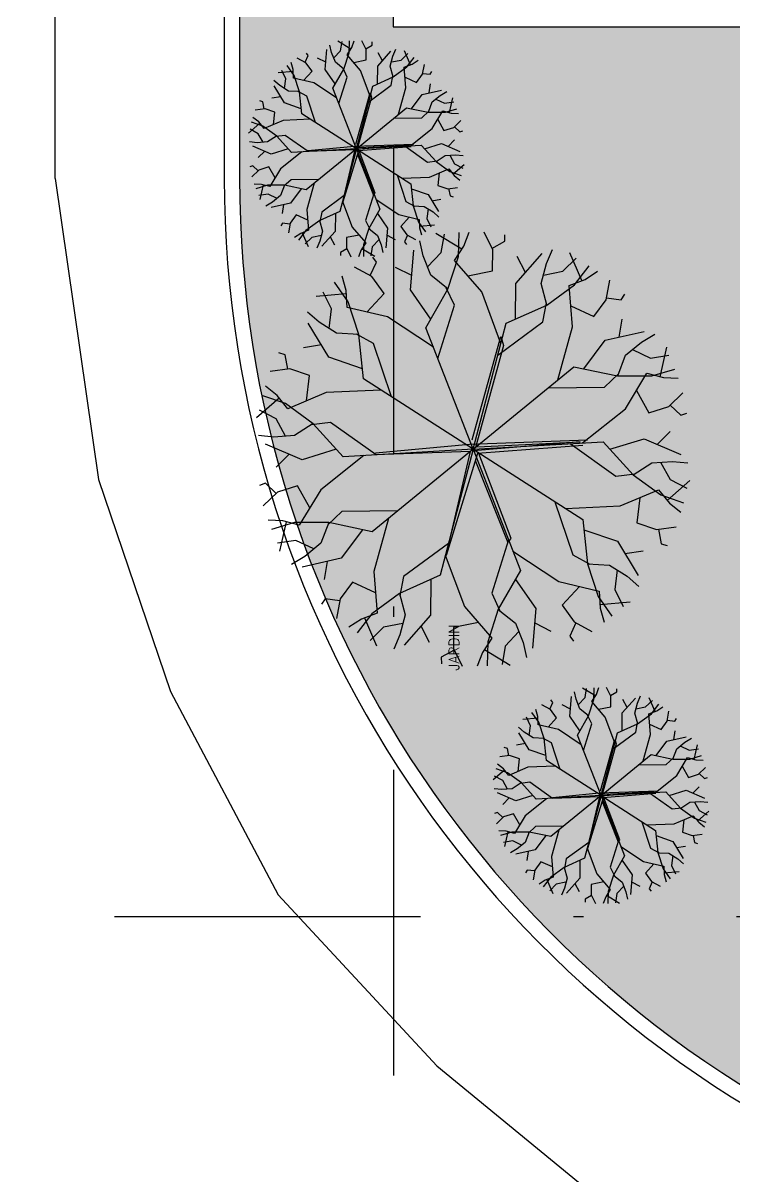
# Model space of a CAD drawing. Header units: millimetres. Extents: x -1615 to -538, y 177 to 397.
# Drawn here: x -815.88 to -808.91, y 243.44 to 254.74 of the extents above; entities that cross this region are included whole.
import ezdxf
from ezdxf.enums import TextEntityAlignment as Align

# ---------------------------------------------------------------- set-up
doc = ezdxf.new("R2010")
doc.units = ezdxf.units.MM
doc.linetypes.add('DASHDOT', pattern=[1, 0.5, -0.25, 0, -0.25])
for name, color, linetype in [('010', 6, 'Continuous'), ('7', 7, 'Continuous'), ('AUX', 8, 'Continuous'), ('EJES', 4, 'DASHDOT'), ('LOCALES', 2, 'Continuous'), ('MOB', 7, 'Continuous'), ('MUROS', 1, 'Continuous'), ('P-1', 1, 'Continuous')]:
    doc.layers.add(name, color=color, linetype=linetype)
doc.styles.add('ROMANS', font='ROMANS.shx')

# ---------------------------------------------------------------- blocks, each defined once
blk = doc.blocks.new('tree_pl01')
at = {"layer": '010'}
for p, q in [((-0.333, 1.709), (-0.405, 1.916)), ((-0.383, 1.766), (-0.201, 1.975)), ((-0.192, 1.794), (-0.272, 1.946)), ((-0.026, 1.814), (-0.039, 1.955)), ((0.397, 1.892), (0.417, 1.947)), ((0.478, 1.781), (0.603, 1.912)), ((-0.65, 1.67), (-0.625, 1.849)), ((-0.407, 1.786), (-0.492, 1.891)), ((-0.039, 1.625), (-0.026, 1.814)), ((0.182, 1.555), (0.038, 1.891)), ((0.49, 1.793), (0.397, 1.892)), ((0.742, 1.733), (0.735, 1.868)), ((0.757, 1.627), (0.82, 1.837)), ((-0.78, 1.712), (-0.796, 1.768)), ((-0.647, 1.687), (-0.78, 1.712)), ((-0.286, 1.687), (-0.407, 1.786)), ((-0.148, 1.454), (-0.333, 1.709)), ((-0.034, 1.707), (-0.192, 1.794)), ((0.13, 1.676), (0.248, 1.794)), ((0.42, 1.599), (0.478, 1.781)), ((0.782, 1.582), (0.742, 1.733)), ((0.75, 1.702), (1.02, 1.764)), ((0.921, 1.613), (0.946, 1.782)), ((-0.589, 1.488), (-0.65, 1.67)), ((-0.434, 1.336), (-0.286, 1.687)), ((-0.149, 1.456), (-0.039, 1.625)), ((0.623, 1.485), (0.42, 1.599)), ((0.757, 1.312), (0.757, 1.627)), ((0.998, 1.449), (0.921, 1.613)), ((1.067, 1.532), (1.14, 1.653)), ((-1.077, 1.4), (-1.17, 1.507)), ((-0.757, 1.313), (-1.07, 1.5)), ((-0.87, 1.38), (-0.843, 1.545)), ((-0.359, 1.515), (-0.589, 1.488)), ((0.086, 1.243), (0.182, 1.555)), ((0.456, 1.384), (0.782, 1.582)), ((0.946, 1.386), (1.067, 1.532)), ((1.083, 1.2), (1.164, 1.556)), ((-1.337, 1.152), (-1.313, 1.427)), ((-0.976, 1.24), (-1.077, 1.4)), ((-0.161, 1.297), (-0.138, 1.473)), ((0.154, 1.181), (-0.148, 1.454)), ((0.143, 0.991), (0.456, 1.384)), ((0.757, 1.313), (0.946, 1.386)), ((1.455, 1.346), (1.504, 1.378)), ((-1.199, 1.286), (-1.353, 1.362)), ((-1.02, 1.309), (-1.199, 1.286)), ((-0.651, 1.004), (-0.757, 1.313)), ((-0.456, 0.834), (-0.434, 1.336)), ((0.137, 0.879), (-0.161, 1.297)), ((0.654, 1.192), (0.776, 1.321)), ((0.841, 0.914), (0.757, 1.312)), ((1.112, 1.328), (1.277, 1.354)), ((1.472, 1.211), (1.455, 1.346)), ((-1.369, 1.153), (-1.499, 1.188)), ((-1.263, 1.135), (-1.444, 1.26)), ((-0.965, 1.038), (-0.976, 1.24)), ((0.086, -0.01), (0.154, 1.181)), ((0.649, 0.679), (0.654, 1.192)), ((0.822, 1.003), (1.083, 1.2)), ((1.302, 1.095), (1.455, 1.208)), ((1.455, 1.208), (1.634, 1.24)), ((-1.496, 0.917), (-1.582, 1.076)), ((-1.213, 1.145), (-1.369, 1.153)), ((-0.964, 1.038), (-1.263, 1.135)), ((-1.126, 0.773), (-1.213, 1.145)), ((-0.882, 0.903), (-0.967, 1.058)), ((1.399, 0.884), (1.302, 1.095)), ((1.641, 1.014), (1.715, 1.127)), ((-1.17, 0.963), (-1.341, 0.806)), ((-0.559, 0.994), (-0.964, 1.038)), ((0.086, -0.01), (-0.559, 0.994)), ((1.585, 0.868), (1.641, 1.014)), ((1.591, 0.919), (1.765, 1.052)), ((1.63, 0.984), (1.884, 0.876)), ((-1.627, 0.874), (-1.673, 0.91)), ((-1.504, 0.932), (-1.627, 0.874)), ((-1.341, 0.806), (-1.496, 0.917)), ((-0.396, 0.739), (-0.882, 0.903)), ((0.086, -0.01), (0.841, 0.914)), ((0.721, 0.766), (1.205, 0.9)), ((1.205, 0.9), (1.585, 0.868)), ((1.406, 0.665), (1.591, 0.919)), ((1.715, 0.812), (1.835, 0.934)), ((-0.849, 0.354), (-1.126, 0.773)), ((1.681, 0.634), (1.715, 0.812)), ((-1.504, 0.553), (-1.58, 0.702)), ((1.239, 0.293), (1.406, 0.665)), ((1.252, 0.628), (1.427, 0.661)), ((1.407, 0.666), (1.602, 0.614)), ((1.602, 0.614), (1.786, 0.66)), ((1.786, 0.66), (1.916, 0.716)), ((-1.373, 0.565), (-1.737, 0.532)), ((-1.106, 0.378), (-1.373, 0.565)), ((0.947, 0.216), (1.252, 0.628)), ((1.604, 0.382), (1.879, 0.623)), ((-1.684, 0.447), (-1.822, 0.479)), ((-1.508, 0.377), (-1.684, 0.447)), ((-1.026, 0.423), (-1.379, 0.221)), ((0.086, -0.01), (-1.026, 0.423)), ((1.703, 0.469), (1.851, 0.393)), ((-1.748, 0.094), (-1.891, 0.331)), ((-1.584, 0.407), (-1.716, 0.284)), ((-1.381, 0.22), (-1.508, 0.377)), ((1.277, 0.377), (1.604, 0.382)), ((-1.716, 0.284), (-1.885, 0.254)), ((-1.379, 0.221), (-1.679, 0.123)), ((-1.233, 0.16), (-1.394, 0.236)), ((-0.744, 0.314), (-1.233, 0.16)), ((0.086, -0.01), (1.239, 0.293)), ((1.055, 0.245), (1.526, 0.069)), ((1.925, 0.163), (1.99, 0.282)), ((1.99, 0.282), (2.049, 0.28)), ((-1.679, 0.123), (-1.898, 0.118)), ((-1.643, 0.161), (-1.775, 0.076)), ((-1.355, -0.088), (-1.643, 0.161)), ((1.673, -0.059), (1.719, 0.169)), ((1.719, 0.169), (1.91, 0.17)), ((1.91, 0.17), (2.073, 0.092)), ((-1.775, 0.076), (-1.901, 0.028)), ((-1.502, 0.039), (-1.548, -0.188)), ((1.526, 0.069), (1.814, -0.181)), ((-0.884, -0.264), (-1.355, -0.088)), ((0.086, -0.01), (-1.068, -0.313)), ((0.086, -0.01), (-0.67, -0.933)), ((0.086, -0.01), (0.017, -1.201)), ((0.019, -0.989), (0.1, -0.013)), ((0.063, -0.05), (0.019, -0.989)), ((0.086, -0.01), (1.197, -0.443)), ((0.086, -0.01), (0.73, -1.013)), ((1.814, -0.181), (1.946, -0.096)), ((1.946, -0.096), (2.072, -0.047)), ((-1.739, -0.19), (-1.902, -0.111)), ((-1.754, -0.182), (-1.819, -0.301)), ((-1.548, -0.188), (-1.739, -0.19)), ((0.915, -0.333), (1.404, -0.18)), ((1.404, -0.18), (1.565, -0.255)), ((1.55, -0.24), (1.85, -0.143)), ((1.85, -0.143), (2.069, -0.138)), ((1.919, -0.113), (2.062, -0.35)), ((-1.819, -0.301), (-1.878, -0.299)), ((-1.068, -0.313), (-1.235, -0.684)), ((-0.776, -0.236), (-1.081, -0.648)), ((1.197, -0.443), (1.55, -0.24)), ((1.552, -0.24), (1.679, -0.396)), ((1.755, -0.427), (1.887, -0.303)), ((1.887, -0.303), (2.056, -0.274)), ((-1.433, -0.402), (-1.708, -0.642)), ((-1.532, -0.489), (-1.68, -0.413)), ((-1.106, -0.397), (-1.433, -0.402)), ((1.02, -0.374), (1.297, -0.793)), ((1.277, -0.397), (1.544, -0.585)), ((1.679, -0.396), (1.855, -0.467)), ((1.855, -0.467), (1.993, -0.499)), ((1.544, -0.585), (1.908, -0.552)), ((1.675, -0.573), (1.751, -0.722)), ((-1.615, -0.68), (-1.745, -0.735)), ((-1.431, -0.633), (-1.615, -0.68)), ((-1.51, -0.653), (-1.544, -0.831)), ((-1.236, -0.685), (-1.431, -0.633)), ((-1.235, -0.684), (-1.42, -0.939)), ((-1.081, -0.648), (-1.256, -0.681)), ((-0.478, -0.699), (-0.483, -1.211)), ((-1.544, -0.831), (-1.664, -0.954)), ((-0.55, -0.786), (-1.034, -0.92)), ((0.567, -0.759), (1.053, -0.922)), ((1.297, -0.793), (1.384, -1.164)), ((1.341, -0.983), (1.512, -0.825)), ((1.512, -0.825), (1.667, -0.936)), ((-1.459, -1.004), (-1.713, -0.896)), ((-1.42, -0.939), (-1.594, -1.072)), ((-1.414, -0.888), (-1.47, -1.034)), ((-1.034, -0.92), (-1.414, -0.888)), ((-1.228, -0.904), (-1.131, -1.114)), ((-0.67, -0.933), (-0.586, -1.332)), ((0.034, -0.899), (0.332, -1.316)), ((0.627, -0.854), (0.605, -1.356)), ((1.053, -0.922), (1.138, -1.078)), ((1.667, -0.936), (1.753, -1.096)), ((1.675, -0.951), (1.798, -0.894)), ((1.798, -0.894), (1.844, -0.93)), ((-1.47, -1.034), (-1.544, -1.147)), ((-0.651, -1.023), (-0.912, -1.219)), ((0.028, -1.011), (-0.285, -1.404)), ((0.73, -1.013), (1.135, -1.057)), ((0.822, -1.023), (0.928, -1.332)), ((-1.131, -1.114), (-1.284, -1.228)), ((1.135, -1.057), (1.434, -1.154)), ((1.136, -1.058), (1.147, -1.259)), ((1.434, -1.154), (1.615, -1.279)), ((-1.284, -1.228), (-1.463, -1.26)), ((-1.301, -1.231), (-1.284, -1.365)), ((-0.912, -1.219), (-0.993, -1.576)), ((-0.483, -1.211), (-0.605, -1.341)), ((0.085, -1.262), (-0.011, -1.575)), ((0.017, -1.201), (0.319, -1.474)), ((1.147, -1.259), (1.248, -1.42)), ((1.384, -1.164), (1.54, -1.173)), ((1.508, -1.171), (1.484, -1.447)), ((1.54, -1.173), (1.67, -1.208)), ((-1.284, -1.365), (-1.333, -1.398)), ((-0.941, -1.348), (-1.106, -1.374)), ((-0.586, -1.333), (-0.775, -1.406)), ((-0.586, -1.332), (-0.586, -1.646)), ((0.332, -1.316), (0.309, -1.493)), ((0.605, -1.356), (0.457, -1.707)), ((0.928, -1.332), (1.241, -1.52)), ((1.191, -1.328), (1.37, -1.306)), ((1.37, -1.306), (1.524, -1.382)), ((-0.775, -1.406), (-0.896, -1.551)), ((-0.827, -1.468), (-0.75, -1.632)), ((-0.285, -1.404), (-0.611, -1.601)), ((0.32, -1.475), (0.21, -1.645)), ((0.319, -1.474), (0.504, -1.729)), ((1.041, -1.4), (1.014, -1.565)), ((1.248, -1.42), (1.341, -1.526)), ((-0.896, -1.551), (-0.969, -1.672)), ((-0.452, -1.505), (-0.249, -1.618)), ((-0.011, -1.575), (0.133, -1.911)), ((0.53, -1.535), (0.76, -1.508)), ((0.76, -1.508), (0.821, -1.689)), ((-0.75, -1.632), (-0.775, -1.802)), ((-0.586, -1.646), (-0.649, -1.856)), ((-0.611, -1.601), (-0.571, -1.753)), ((-0.249, -1.618), (-0.307, -1.8)), ((0.21, -1.645), (0.197, -1.834)), ((-0.579, -1.722), (-0.849, -1.784)), ((-0.571, -1.753), (-0.564, -1.887)), ((0.041, -1.696), (-0.077, -1.814)), ((0.205, -1.726), (0.363, -1.814)), ((0.554, -1.786), (0.372, -1.994)), ((0.457, -1.707), (0.578, -1.806)), ((0.504, -1.729), (0.576, -1.936)), ((0.821, -1.689), (0.796, -1.868)), ((0.818, -1.706), (0.951, -1.732)), ((0.951, -1.732), (0.967, -1.787)), ((-0.307, -1.8), (-0.432, -1.931)), ((-0.319, -1.813), (-0.226, -1.912)), ((0.197, -1.834), (0.21, -1.975)), ((0.363, -1.814), (0.443, -1.965)), ((0.578, -1.806), (0.663, -1.91)), ((-0.226, -1.912), (-0.246, -1.966))]:
    blk.add_line(p, q, dxfattribs=at)
for points in [[(0.119, 0.883), (0.038, 0.025), (0, -1.058)], [(0.05, -1.015), (0.125, -0.05), (1.059, 0.238), (0.107, 0.013), (0.138, 0.889)], [(0, 0), (-0.946, -0.263), (-0.864, -0.288), (0.069, -0.032)], [(0.194, -0.032), (0.939, -0.326), (0.902, -0.357), (0.125, -0.063)]]:
    blk.add_lwpolyline(points, dxfattribs=at)
blk = doc.blocks.new('HJSFLHSDGJHISDKGBGJKFAD')
at = {"layer": 'EJES', "color": 2, "ltscale": 6}
for p, q in [((1088.774, 285.731), (1088.774, 141.621)), ((1073.84, 168.39), (1165.042, 168.39))]:
    blk.add_line(p, q, dxfattribs=at)

msp = doc.modelspace()

# ---------------------------------------------------------------- hatches: boundary and pattern name
at = {"layer": 'MOB'}
h = msp.add_hatch(dxfattribs=at)
h.set_pattern_fill('AR-SAND', color=3, scale=0.03, style=0)
h.set_pattern_definition([(37.5, (-1402.8785, 253.7085), (-0.048001, 1.4682397), [0, -1.15824, 0, -1.2954, 0, -1.23825]), (7.5, (-1402.8785, 253.7085), (1.34857, 2.1504753), [0, -0.62484, 0, -1.04394, 0, -0.40005]), (327.5, (-1403.8158, 253.7085), (2.372977, 0.0043116), [0, -0.381, 0, -1.3716, 0, -1.7907]), (317.5, (-1403.8158, 253.7085), (2.2906694, 0.668788), [0, -0.1905, 0, -0.89916, 0, -1.0287])])
h.paths.add_polyline_path([(-758.837, 347.215), (-812.758, 335.518), (-812.758, 334.673), (-803.9, 334.673), (-803.9, 329.947), (-799.313, 325.307), (-782.89, 325.307), (-782.89, 328.837), (-770.72, 328.837), (-770.72, 325.456), (-758.098, 325.456), (-758.098, 303.87), (-760.597, 303.87), (-760.597, 297.006), (-760.508, 297.006), (-760.508, 296.905), (-758.397, 296.905), (-758.397, 296.975), (-757.997, 296.975), (-757.997, 296.575), (-758.097, 296.575), (-758.097, 283.471), (-757.975, 283.471), (-757.975, 283.071), (-758.375, 283.071), (-758.375, 283.155), (-760.375, 283.155), (-760.375, 283.044), (-760.597, 283.044), (-760.597, 279.854), (-760.455, 279.854), (-760.455, 279.705), (-746.972, 279.705), (-746.972, 272.855), (-749.274, 272.855), (-749.274, 265.205), (-745.307, 265.205), (-745.307, 253.28), (-736.306, 250.855), (-741.501, 261.951)])
h.paths.add_polyline_path([(-804.753, 325.526), (-813.904, 325.526), (-813.904, 323.04), (-804.753, 323.04, 1)])
h.paths.add_polyline_path([(-793.647, 300.355), (-811.904, 300.355, 0.414214), (-813.754, 298.505), (-813.754, 296.366, 0.414214), (-811.904, 294.516), (-809.75, 294.516), (-812.618, 297.384), (-810.638, 299.364), (-808.978, 297.704), (-806.998, 299.684), (-805.338, 298.024), (-803.678, 299.684), (-798.51, 294.516), (-796.147, 294.516), (-796.147, 296.613), (-796.208, 296.613), (-796.208, 297.013), (-795.808, 297.013), (-795.808, 296.905), (-793.688, 296.905), (-793.688, 297.074), (-793.647, 297.074)])
h.paths.add_polyline_path([(-803.388, 289.162), (-812.035, 289.162, 1), (-812.035, 285.962), (-803.388, 285.962, 1)])
h.paths.add_polyline_path([(-799.655, 280.258, 0.414214), (-800.005, 280.608), (-808.772, 280.608), (-808.772, 279.83), (-808.372, 279.83), (-808.372, 279.73), (-805.772, 279.73), (-805.772, 279.83), (-805.372, 279.83), (-805.372, 279.73), (-802.772, 279.73), (-802.772, 279.83), (-802.372, 279.83), (-802.372, 279.73), (-799.772, 279.73), (-799.772, 279.83), (-799.655, 279.83)], flags=17)
h.paths.add_polyline_path([(-808.722, 254.706), (-812.247, 254.706), (-812.247, 274.904), (-810.647, 274.904), (-810.647, 280.608), (-810.904, 280.608, 0.414214), (-813.754, 277.758), (-813.754, 253.219, 0.315329), (-806.85, 243.36), (-785.107, 237.258, 0.496821), (-778.947, 241.928), (-778.947, 245.98), (-808.722, 245.98)])
h.paths.add_polyline_path([(-753.647, 257.705), (-763.747, 257.705), (-763.747, 261.081), (-765.147, 261.081), (-765.147, 257.78, -1), (-770.297, 257.78), (-770.297, 261.081), (-772.147, 261.08), (-772.147, 257.774, 0.413999), (-767.725, 253.355), (-753.647, 253.355)], flags=17)
h.paths.add_polyline_path([(-754.727, 229.822, 0.978274), (-755.051, 228.667), (-737.051, 223.615), (-736.65, 225.175)])
h = msp.add_hatch(dxfattribs=at)
h.set_pattern_fill('GRASS', color=3, scale=0.05, style=0)
h.set_pattern_definition([(90, (-1505.3727, 255.352), (-0.898025, 0.898025), [0.238125, -1.557925]), (45, (-1505.3727, 255.352), (-0.8980256, 0.8980256), [0.238125, -1.031875]), (135, (-1505.3727, 255.352), (-0.8980256, -0.8980256), [0.238125, -1.031875])])
h.paths.add_polyline_path([(-758.837, 347.215), (-812.758, 335.518), (-812.758, 334.673), (-803.9, 334.673), (-803.9, 329.947), (-799.313, 325.307), (-782.89, 325.307), (-782.89, 328.837), (-770.72, 328.837), (-770.72, 325.456), (-758.098, 325.456), (-758.098, 303.87), (-760.597, 303.87), (-760.597, 297.006), (-760.508, 297.006), (-760.508, 296.905), (-758.397, 296.905), (-758.397, 296.975), (-757.997, 296.975), (-757.997, 296.575), (-758.097, 296.575), (-758.097, 283.471), (-757.975, 283.471), (-757.975, 283.071), (-758.375, 283.071), (-758.375, 283.155), (-760.375, 283.155), (-760.375, 283.044), (-760.597, 283.044), (-760.597, 279.854), (-760.455, 279.854), (-760.455, 279.705), (-746.972, 279.705), (-746.972, 272.855), (-749.274, 272.855), (-749.274, 265.205), (-745.307, 265.205), (-745.307, 253.28), (-736.306, 250.855), (-741.501, 261.951)])
h.paths.add_polyline_path([(-804.753, 325.526), (-813.904, 325.526), (-813.904, 323.04), (-804.753, 323.04, 1)])
h.paths.add_polyline_path([(-793.647, 300.355), (-811.904, 300.355, 0.414214), (-813.754, 298.505), (-813.754, 296.366, 0.414214), (-811.904, 294.516), (-809.75, 294.516), (-812.618, 297.384), (-810.638, 299.364), (-808.978, 297.704), (-806.998, 299.684), (-805.338, 298.024), (-803.678, 299.684), (-798.51, 294.516), (-796.147, 294.516), (-796.147, 296.613), (-796.208, 296.613), (-796.208, 297.013), (-795.808, 297.013), (-795.808, 296.905), (-793.688, 296.905), (-793.688, 297.074), (-793.647, 297.074)])
h.paths.add_polyline_path([(-803.388, 289.162), (-812.035, 289.162, 1), (-812.035, 285.962), (-803.388, 285.962, 1)])
h.paths.add_polyline_path([(-799.655, 280.258, 0.414214), (-800.005, 280.608), (-808.772, 280.608), (-808.772, 279.83), (-808.372, 279.83), (-808.372, 279.73), (-805.772, 279.73), (-805.772, 279.83), (-805.372, 279.83), (-805.372, 279.73), (-802.772, 279.73), (-802.772, 279.83), (-802.372, 279.83), (-802.372, 279.73), (-799.772, 279.73), (-799.772, 279.83), (-799.655, 279.83)], flags=17)
h.paths.add_polyline_path([(-808.722, 254.706), (-812.247, 254.706), (-812.247, 274.904), (-810.647, 274.904), (-810.647, 280.608), (-810.904, 280.608, 0.414214), (-813.754, 277.758), (-813.754, 253.219, 0.315329), (-806.85, 243.36), (-785.107, 237.258, 0.496821), (-778.947, 241.928), (-778.947, 245.98), (-808.722, 245.98)])
h.paths.add_polyline_path([(-753.647, 257.705), (-763.747, 257.705), (-763.747, 261.081), (-765.147, 261.081), (-765.147, 257.78, -1), (-770.297, 257.78), (-770.297, 261.081), (-772.147, 261.08), (-772.147, 257.774, 0.413999), (-767.725, 253.355), (-753.647, 253.355)], flags=17)
h.paths.add_polyline_path([(-754.727, 229.822, 0.978274), (-755.051, 228.667), (-737.051, 223.615), (-736.65, 225.175)])

# ---------------------------------------------------------------- linework, layer by layer
msp.add_line((-815.562, 253.219), (-815.562, 334.91))
at = {"layer": '7', "color": 7}
msp.add_lwpolyline([(-815.562, 253.219), (-815.138, 250.267), (-814.432, 248.188), (-813.376, 246.195), (-811.82, 244.515), (-810.211, 243.196), (-808.469, 242.011), (-807.344, 241.621)], dxfattribs=at)
at = {"layer": 'AUX', "color": 7}
for points in [[(-799.505, 279.83), (-799.505, 280.258, 0.414214), (-800.005, 280.758), (-810.904, 280.758, 0.414214), (-813.904, 277.758), (-813.904, 253.219, 0.315476), (-806.896, 243.217), (-785.148, 237.114, 0.496821), (-778.797, 241.928), (-778.797, 245.98)], [(-799.655, 279.83), (-799.655, 280.258, 0.414214), (-800.005, 280.608), (-810.904, 280.608, 0.414214), (-813.754, 277.758), (-813.754, 253.219, 0.315329), (-806.85, 243.36), (-785.107, 237.258, 0.496821), (-778.947, 241.928), (-778.947, 245.98)]]:
    msp.add_lwpolyline(points, format="xyb", dxfattribs=at)
at = {"layer": 'MUROS'}
for p, q in [((-812.247, 265.204), (-812.247, 254.706)), ((-812.247, 254.706), (-808.722, 254.706))]:
    msp.add_line(p, q, dxfattribs=at)

# ---------------------------------------------------------------- block references
msp.add_blockref('HJSFLHSDGJHISDKGBGJKFAD', (-1901.02, 77.59))
at = {"layer": 'P-1', "rotation": 90}
for p, xscale, yscale, zscale in [((-812.614, 253.556), -0.5333333333332799, 0.5333333333333492, 0.5333333333333333), ((-811.474, 250.655), -1.071111107530555, 1.071111107530488, 1.071111107530524), ((-810.215, 247.213), -0.5333333333332799, 0.5333333333333492, 0.5333333333333333)]:
    msp.add_blockref('tree_pl01', p, dxfattribs=dict(at, xscale=xscale, yscale=yscale, zscale=zscale))

# ---------------------------------------------------------------- texts
at = {"layer": 'LOCALES', "style": 'ROMANS'}
msp.add_text('JARDIN', height=0.1, rotation=90, dxfattribs=at).set_placement((-811.601, 248.62), align=Align.CENTER)

doc.saveas('drawing.dxf')
